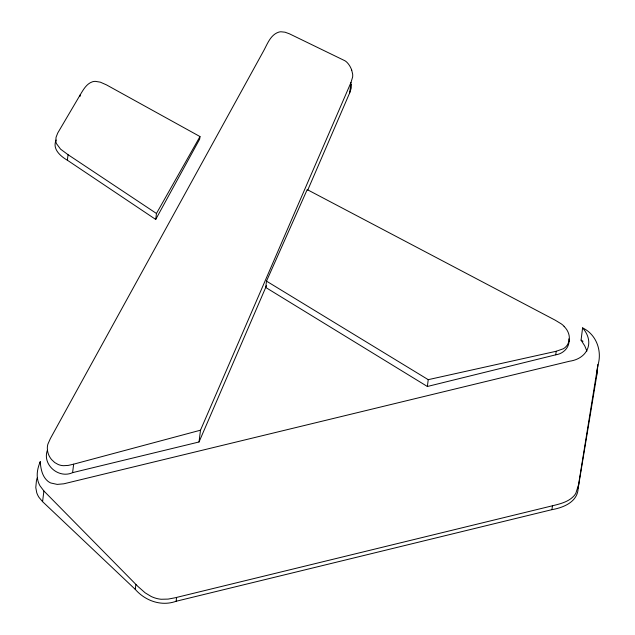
<?xml version="1.0" encoding="UTF-8"?>
<svg xmlns="http://www.w3.org/2000/svg" width="635" height="635" viewBox="0 0 635 635"><rect width="100%" height="100%" fill="white"/><g stroke="black" fill="none" stroke-linecap="round" stroke-linejoin="round"><path stroke-width="0.95" d="M597.884 364.546L597.162 372.951L578.167 488.204C577.731 501.904 563.475 507.627 551.958 509.651L176.117 601.266C161.417 606.647 145.272 600.869 135.263 589.367L42.577 501.65L38.989 497.356A24.003 20.622 7.1 0 1 36.727 492.649L35.782 487.521L36.441 480.679M67.358 160.218L68.048 154.694L60.555 149.138L56.467 143.637A13.311 11.001 9.7 0 1 55.777 140.827L56.07 137.239L57.745 133.001L80.169 94.909C83.233 89.852 86.392 83.868 92.337 81.828A9.7 8.017 9.7 0 1 95.306 81.359L100.282 82.153L106.386 84.836L199.993 136.557L199.676 139.081L155.718 219.44L67.358 160.218C60.476 156.258 51.943 148.836 56.19 140.025M79.97 96.528L80.169 94.909M40.005 463.645L40.243 461.772C37.735 467.574 36.298 474.131 37.83 480.385A24.265 21.796 11.9 0 0 39.989 485.807L43.902 490.982L137.858 586.391L145.153 592.828L151.193 596.479A28.781 25.852 11.9 0 0 155.424 598.114L156.901 598.527A25.194 22.63 11.9 0 0 161.195 599.257L168.116 599.099L175.141 597.773L552.442 505.785C560.094 503.88 568.46 501.967 573.976 495.879A19.058 17.121 11.9 0 0 575.874 493.197L578.541 484.767L597.757 365.736C602.44 351.441 596.575 334.486 582.597 327.89L581.065 340.154L584.74 345.869L586.899 351.084M42.577 501.65L43.902 490.982M47.347 450.326C42.1 464.828 58.809 479.012 72.596 472.638L73.652 464.169L200.493 430.197L350.972 82.51L352.608 77.081A18.24 15.423 0.3 0 0 352.647 74.105L351.703 70.056M155.718 219.44L156.456 213.479L199.993 136.557M135.263 589.367L135.882 584.398M176.117 601.266L176.593 597.424M72.596 472.638L199.025 441.984L200.493 430.197M564.142 326.327A24.027 19.868 9.7 0 0 561.388 323.945L555.157 320.159L307.205 189.595L266.502 281.138L265.716 287.457L427.371 386.485L555.752 354.814C563.388 353.83 570.333 346.94 568.801 338.884M307.705 190.167L349.679 92.9L350.972 82.51M427.371 386.485L428.22 379.666L266.502 281.138M555.752 354.814L556.189 351.274L563.324 348.766A14.232 11.771 9.7 0 0 565.063 347.52L565.602 347.027A16.105 13.311 9.7 0 0 566.626 345.916A15.907 13.152 9.7 0 0 567.785 344.202L568.825 341.717M551.958 509.651L552.442 505.785M578.167 488.204L578.747 483.553M596.479 375.96L597.757 365.736M36.584 480.028L37.147 478.044M349.679 92.9L351.25 88.027L351.338 84.344M199.025 441.984L266.51 285.623M73.652 464.169L68.263 465.407L63.556 465.693A14.827 12.533 0.3 0 1 61.119 465.376A14.375 12.152 0.3 0 1 58.055 464.431L54.721 462.55L51.498 459.502A23.249 19.661 0.3 0 1 47.363 448.81A23.003 19.455 0.3 0 1 47.355 447.381A20.383 17.232 0.3 0 1 47.903 444.127L50.387 438.547L263.517 51.062C267.391 44.069 270.439 34.774 278.821 32.107A9.303 7.866 0.3 0 1 280.908 31.774L285.004 32.194L289.441 33.814L344.9 60.746A12.756 10.779 0.3 0 1 346.901 62.294L348.051 63.548A26.876 22.733 0.3 0 1 351.679 70.064M428.22 379.666L556.189 351.274M581.065 340.154L583.025 341.257M68.048 154.694L156.456 213.479M582.597 327.89C595.027 342.027 587.669 358.648 569.563 361.228L63.833 483.799L57.213 484.402L50.8 482.997A12.93 11.62 11.9 0 1 47.895 481.243C42.196 476.56 40.743 468.757 40.243 461.772M564.047 326.39A20.614 17.05 9.7 0 1 568.912 341.741"/></g></svg>
